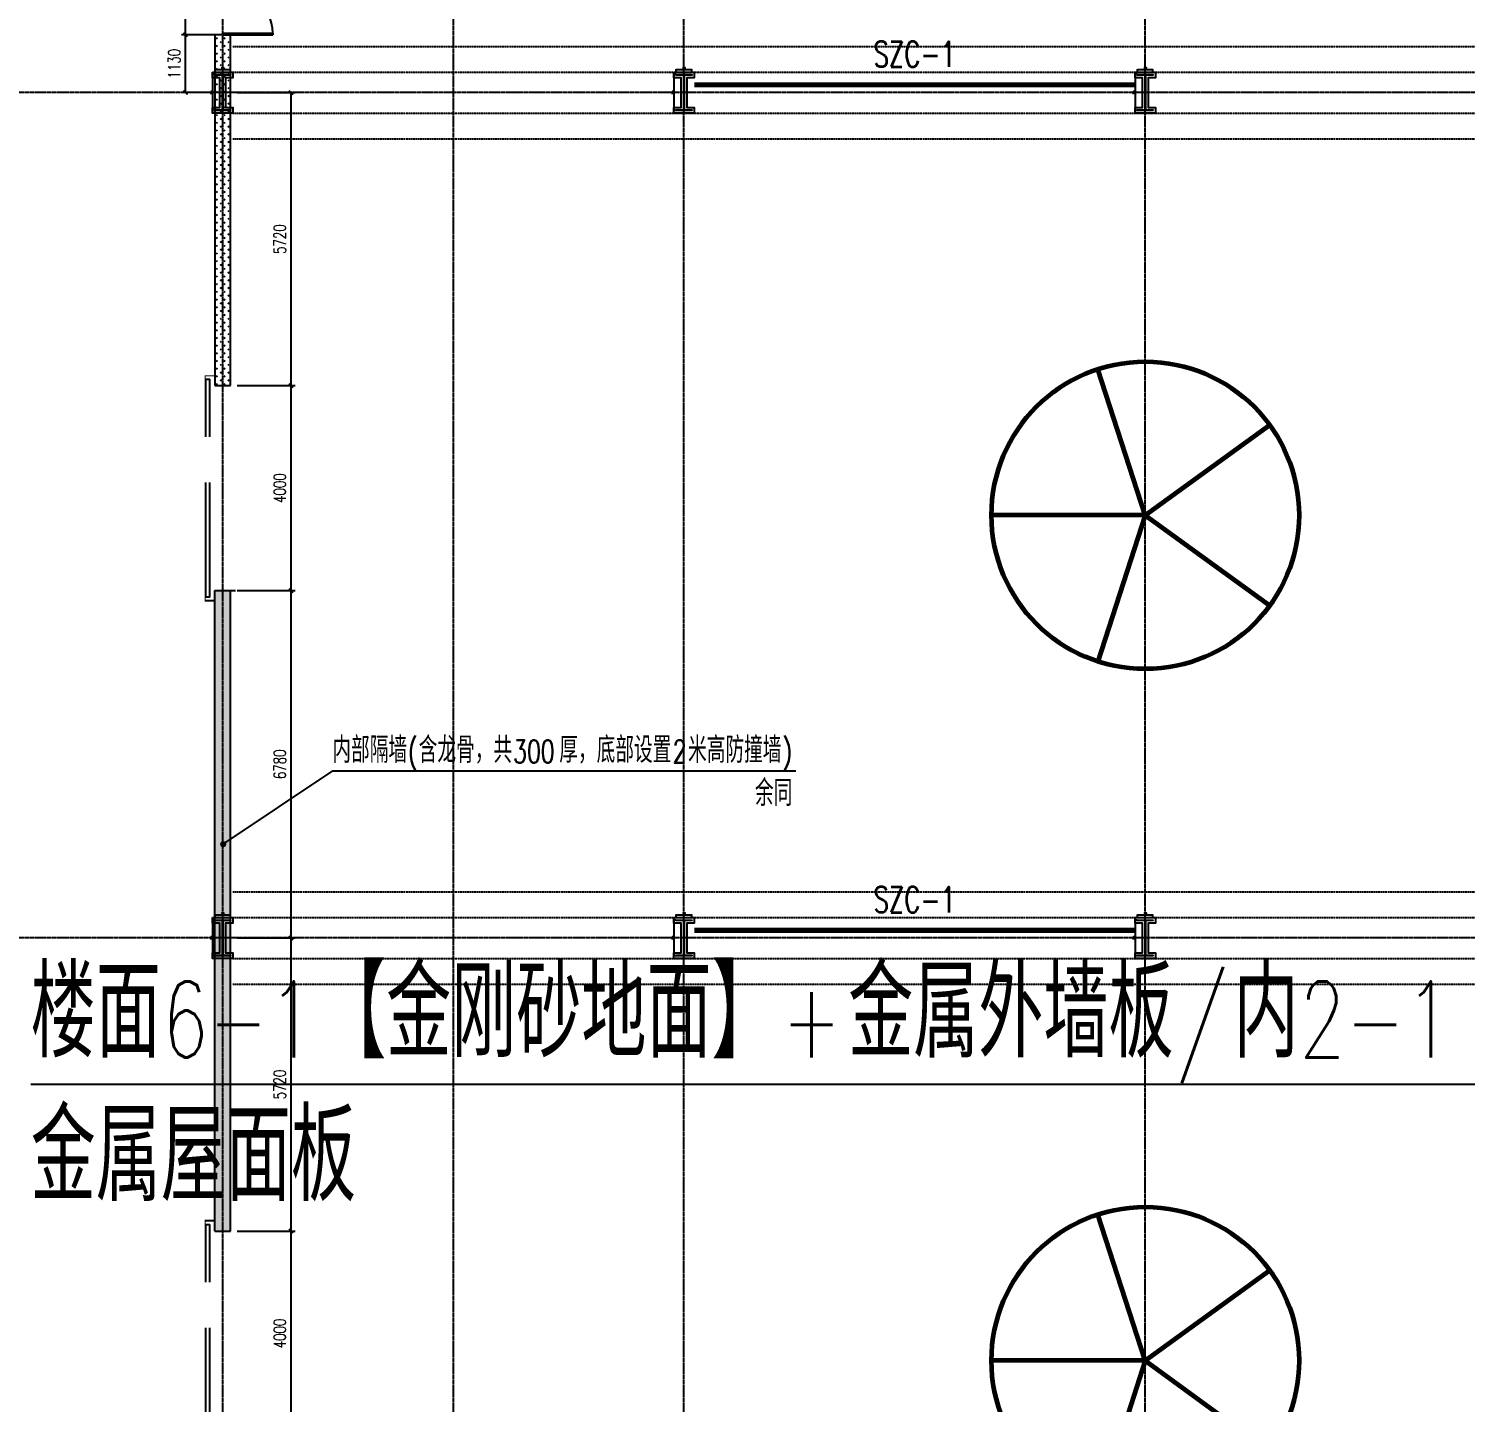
# Model space of a CAD drawing. Extents: x -954573 to 446329, y 489853 to 1226784.
# Drawn here: x -267638 to -239612, y 664007 to 690817 of the extents above; entities that cross this region are included whole.
import ezdxf
from ezdxf.enums import TextEntityAlignment as Align

# ---------------------------------------------------------------- set-up
doc = ezdxf.new("R2010")
doc.units = 0
doc.header["$LTSCALE"] = 10
doc.header["$MEASUREMENT"] = 0
for name, pattern in [('10平面$0$10平面$0$DASH', [0.35, 0.25, -0.1]), ('10平面$0$CENTER', [2, 1.25, -0.25, 0.25, -0.25]), ('10平面$0$DOTE', [2.42, 2, -0.2, 0.02, -0.2]), ('10平面$1$DASH', [0.35, 0.25, -0.1])]:
    doc.linetypes.add(name, pattern=pattern)
doc.layers.get('Defpoints').update_dxf_attribs({"color": 210})
for name, color, linetype in [('10平面$0$10平面$0$WINDOW', 8, 'Continuous'), ('10平面$0$A-AXIS-DOTE', 8, '10平面$0$DOTE'), ('10平面$0$A-AXIS-DP', 8, 'Continuous'), ('10平面$0$A-HATCH-2', 8, 'Continuous'), ('10平面$0$A-LIN-V', 8, 'Continuous'), ('10平面$0$A-SFCE', 8, 'Continuous'), ('10平面$0$A-WINDOW', 8, 'Continuous'), ('10平面$0$A-加建区域', 252, 'Continuous'), ('10平面$0$AS-COLN', 8, 'Continuous'), ('10平面$0$AS-WALL', 8, 'Continuous'), ('10平面$0$DIM_SYMB', 8, 'Continuous'), ('10平面$0$PUB_HATCH', 8, 'Continuous'), ('10平面$0$PUB_TEXT', 8, 'Continuous'), ('A-LIN-V', 9, 'Continuous'), ('建-引出', 3, 'Continuous')]:
    doc.layers.add(name, color=color, linetype=linetype)
doc.layers.add('10平面$0$THIN', color=7, linetype='Continuous', lineweight=0)
doc.layers.add('10平面$0$柱间支撑', color=6, linetype='10平面$0$CENTER', lineweight=0)
doc.styles.add('10平面$0$_TCH_DIM', font='SIMPLEX', dxfattribs={"bigfont": 'GBCBIG'})
doc.styles.add('10平面$0$_TCH_DIM_T3', font='SIMPLEX', dxfattribs={"width": 0.705882, "bigfont": 'GBCBIG'})
doc.styles.add('10平面$0$TSSD_Rein', font='tj-romans1.shx', dxfattribs={"width": 0.7, "bigfont": 'tj-hztxt.shx'})
doc.styles.add('A-STANDARD', font='SIMPLEX', dxfattribs={"bigfont": 'GBCBIG'})
doc.dimstyles.new('10平面$0$_TCH_ARCH&&10', dxfattribs={"dimtxt": 29.75, "dimasz": 10, "dimexe": 10, "dimexo": 10, "dimgap": 12.625, "dimtad": 1, "dimdec": 0, "dimzin": 0, "dimdsep": 46, "dimtxsty": '10平面$0$_TCH_DIM_T3', "dimblk": '10平面$0$_ArchTick', "dimcen": 0.09, "dimclrt": 7, "dimazin": 2, "dimtfac": 1, "dimtdec": 0, "dimtix": 1, "dimtmove": 2, "dimatfit": 3, "dimfxl": 0, "dimtolj": 1, "dimtzin": 0, "dimarcsym": 0})
doc.dimstyles.new('10平面$0$_TCH_ARCH&&80', dxfattribs={"dimtxt": 238, "dimasz": 80, "dimexe": 80, "dimexo": 80, "dimgap": 101, "dimtad": 1, "dimdec": 0, "dimzin": 0, "dimdsep": 46, "dimtxsty": '10平面$0$_TCH_DIM_T3', "dimblk": '10平面$0$_ArchTick', "dimcen": 0.09, "dimclrt": 7, "dimazin": 2, "dimtfac": 1, "dimtdec": 0, "dimtix": 1, "dimtmove": 2, "dimatfit": 3, "dimfxl": 0, "dimtolj": 1, "dimtzin": 0, "dimarcsym": 0})
pattern_1 = [(45, (25.49, 21.51), (-75.000002, 75.000002), [24, -82.06602]), (135, (192.46, 21.51), (-75.000002, -75.000002), [24, -82.06602])]

# ---------------------------------------------------------------- blocks, each defined once
blk = doc.blocks.new('10平面$0$dote')
at = {"layer": '10平面$0$A-AXIS-DOTE', "ltscale": 2}
for p, q in [((-43117.8, -169748.9), (-43117.8, -75950)), ((-38617.8, -169748.9), (-38617.8, -75950)), ((-34117.8, -169748.9), (-34117.8, -75950)), ((-25117.8, -169748.9), (-25117.8, -75950)), ((98696.4, -115250), (-75513.6, -115250)), ((98696.4, -131750), (-75513.6, -131750))]:
    blk.add_line(p, q, dxfattribs=at)
blk = doc.blocks.new('10平面$0$_ArchTick')
at = {"color": 0, "linetype": 'ByBlock', "const_width": 0.4}
blk.add_lwpolyline([(-0.5, -0.5), (0.5, 0.5)], dxfattribs=at)
blk = doc.blocks.new('*D3404')
at = {"layer": '10平面$0$A-AXIS-DP', "color": 0, "lineweight": -2}
for p, q in [((-195790, 766880), (-195790, 766929)), ((-195790, 766919), (-195490, 766919)), ((-195490, 766880), (-195490, 766929))]:
    blk.add_line(p, q, dxfattribs=at)
at = {"layer": 'Defpoints', "color": 0}
for p in [(-195790, 766870), (-195490, 766919), (-195490, 766870)]:
    blk.add_point(p, dxfattribs=at)
at = {"layer": '10平面$0$A-AXIS-DP', "color": 0, "lineweight": -2, "xscale": 10, "yscale": 10, "zscale": 10, "rotation": 180}
blk.add_blockref('10平面$0$_ArchTick', (-195790, 766919), dxfattribs=at)
at = {"layer": '10平面$0$A-AXIS-DP', "color": 0, "lineweight": -2, "xscale": 10, "yscale": 10, "zscale": 10}
blk.add_blockref('10平面$0$_ArchTick', (-195490, 766919), dxfattribs=at)
at = {"layer": '10平面$0$A-AXIS-DP', "color": 7, "insert": (-195640, 766946), "char_height": 29.8, "attachment_point": 5, "style": '10平面$0$_TCH_DIM_T3'}
blk.add_mtext('\\A1;300', dxfattribs=at)
blk = doc.blocks.new('*D3405')
at = {"layer": '10平面$0$A-AXIS-DP', "color": 0, "lineweight": -2}
for p, q in [((-195800, 766820), (-195841, 766820)), ((-195831, 766120), (-195831, 766820)), ((-195800, 766120), (-195841, 766120))]:
    blk.add_line(p, q, dxfattribs=at)
at = {"layer": 'Defpoints', "color": 0}
for p in [(-195831, 766820), (-195790, 766820), (-195790, 766120)]:
    blk.add_point(p, dxfattribs=at)
at = {"layer": '10平面$0$A-AXIS-DP', "color": 0, "lineweight": -2, "xscale": 10, "yscale": 10, "zscale": 10}
for p, rotation in [((-195831, 766820), 90), ((-195831, 766120), 270)]:
    blk.add_blockref('10平面$0$_ArchTick', p, dxfattribs=dict(at, rotation=rotation))
at = {"layer": '10平面$0$A-AXIS-DP', "color": 7, "insert": (-195859, 766470), "char_height": 29.8, "attachment_point": 5, "rotation": 90, "style": '10平面$0$_TCH_DIM_T3'}
blk.add_mtext('\\A1;700', dxfattribs=at)
blk = doc.blocks.new('10平面$0$w42343')
at = {"layer": '10平面$0$A-HATCH-2', "linetype": '10平面$1$DASH'}
for p, q in [((-263654.2, 690470), (-128354.2, 690470)), ((-263654.2, 689970), (-128354.2, 689970)), ((-263654.2, 689170), (-128354.2, 689170)), ((-263654.2, 688670), (-128354.2, 688670)), ((-263654.2, 673970), (-128354.2, 673970)), ((-263654.2, 673470), (-128354.2, 673470)), ((-263654.2, 672670), (-128354.2, 672670)), ((-263654.2, 672170), (-128354.2, 672170))]:
    blk.add_line(p, q, dxfattribs=at)
blk = doc.blocks.new('10平面$0$w4324324')
at = {"layer": '10平面$0$A-HATCH-2', "lineweight": 60}
for q in [(-1694760, 686605), (-1697614, 684532), (-1691907, 684532), (-1696524, 681178), (-1692997, 681178)]:
    blk.add_line((-1694760, 683605), q, dxfattribs=at)
blk.add_circle((-1694760, 683605), 3000, dxfattribs=at)
blk = doc.blocks.new('10平面$0$ner546')
at = {"layer": '10平面$0$A-LIN-V'}
for p in [(581780, 43256), (598280, 43256)]:
    blk.add_blockref('10平面$0$w4324324', p, dxfattribs=at)
blk = doc.blocks.new('10平面$0$23124232432')
at = {"layer": '10平面$0$柱间支撑', "const_width": 100}
for points in [[(-246054, 689720), (-254654, 689720)], [(-246054, 673220), (-254654, 673220)]]:
    blk.add_lwpolyline(points, dxfattribs=at)
at = {"layer": '10平面$0$THIN', "style": '10平面$0$TSSD_Rein', "width": 0.7}
for p in [(-250354, 689920), (-250354, 673420)]:
    blk.add_text('SZC-1', height=500, dxfattribs=at).set_placement(p, align=Align.BOTTOM_CENTER)
blk = doc.blocks.new('10平面$0$3333')
at = {"layer": '10平面$0$A-SFCE', "const_width": 20}
blk.add_lwpolyline([(-227064, 766320), (-227064, 766510), (-227244, 766510), (-227244, 766320)], dxfattribs=at)
blk = doc.blocks.new('10平面$0$34242343243')
at = {"layer": '10平面$0$A-LIN-V'}
for p, q in [((-263604, 690700), (-263704, 690700)), ((-264004, 679650), (-264204, 679650)), ((-264004, 667550), (-264204, 667550))]:
    blk.add_line(p, q, dxfattribs=at)
at = {"layer": '10平面$0$A-加建区域'}
blk.add_line((-263704, 679850), (-263604, 679850), dxfattribs=at)
at = {"layer": '10平面$0$A-SFCE'}
for p in [(-36950, -82470), (-36950, -98970)]:
    blk.add_blockref('10平面$0$3333', p, dxfattribs=at)
at = {"layer": '10平面$0$A-SFCE', "xscale": -1, "rotation": 180}
blk.add_blockref('10平面$0$3333', (-36950, 1446170), dxfattribs=at)
blk = doc.blocks.new('10平面$0$DOOR2DLIB$SYSLIB$00000123')
at = {"color": 0}
for p, q in [((0.475, -0.001), (0.475, 0.752)), ((0.475, 0.752), (0.5, 0.752)), ((0.5, -0.001), (0.5, 0.752)), ((-0.5, 0), (-0.5, 0.252)), ((-0.475, 0.252), (-0.5, 0.252)), ((-0.475, 0), (-0.475, 0.252)), ((-0.475, 0), (-0.5, 0)), ((0.475, -0.001), (0.5, -0.001))]:
    blk.add_line(p, q, dxfattribs=at)
for centre, radius, start, end in [((0.505, -0.002), 0.755, 92.2493, 179.7238), ((-0.501, 0.003), 0.251, 359.7899, 84.0974)]:
    blk.add_arc(centre, radius, start, end, dxfattribs=at)
blk = doc.blocks.new('10平面$0$10平面$0$$DorLib2D$00000126')
at = {"color": 0, "linetype": 'Continuous'}
for p, q in [((-0.532, 0.5), (-0.532, 0.9)), ((0.532, 0.9), (0.532, 0.5))]:
    blk.add_line(p, q, dxfattribs=at)
at = {"color": 0, "linetype": '10平面$0$10平面$0$DASH'}
for p, q in [((-0.532, 0.9), (0.532, 0.9)), ((-0.532, 0.5), (0.532, 0.5))]:
    blk.add_line(p, q, dxfattribs=at)
blk = doc.blocks.new('10平面$0$423432433333')
at = {"layer": '10平面$0$PUB_HATCH'}
h = blk.add_hatch(dxfattribs=at)
h.set_pattern_fill('石膏板', color=256, scale=30, style=0)
h.set_pattern_definition(pattern_1)
h.paths.add_polyline_path([(-261010, 683900), (-261010, 690750), (-261310, 690750), (-261310, 683900)])
h = blk.add_hatch(dxfattribs=at)
h.set_pattern_fill('石膏板', color=256, scale=30, style=0)
h.set_pattern_definition(pattern_1)
h.paths.add_polyline_path([(-261010, 667400), (-261010, 679900), (-261310, 679900), (-261310, 667400)])
at = {"layer": '10平面$0$AS-WALL'}
for p, q in [((-261010, 690750), (-261310, 690750)), ((-261310, 690750), (-261310, 683900)), ((-261010, 683900), (-261010, 690750)), ((-261310, 683900), (-261010, 683900)), ((-261310, 667400), (-261310, 679900)), ((-261310, 679900), (-261010, 679900)), ((-261010, 667400), (-261010, 679900)), ((-261310, 667400), (-261010, 667400))]:
    blk.add_line(p, q, dxfattribs=at)
at = {"layer": '10平面$0$10平面$0$WINDOW'}
for name, p, xscale, yscale, zscale, rotation in [('10平面$0$DOOR2DLIB$SYSLIB$00000123', (-261160, 691400), -1300, -1300, 300, 90.00000000093479), ('10平面$0$10平面$0$$DorLib2D$00000126', (-261310, 681900), -4000, -200, 200, 269.9999999997814), ('10平面$0$10平面$0$$DorLib2D$00000126', (-261310, 665400), -4000, -200, 200, 269.9999999997814)]:
    blk.add_blockref(name, p, dxfattribs=dict(at, xscale=xscale, yscale=yscale, zscale=zscale, rotation=rotation))
blk = doc.blocks.new('*D3922')
at = {"layer": '10平面$0$A-AXIS-DP', "color": 0, "lineweight": -2}
for p, q in [((-263574, 689570), (-262440, 689570)), ((-262520, 683850), (-262520, 689570)), ((-263574, 683850), (-262440, 683850))]:
    blk.add_line(p, q, dxfattribs=at)
at = {"layer": 'Defpoints', "color": 0}
for p in [(-263654, 689570), (-262520, 689570), (-263654, 683850)]:
    blk.add_point(p, dxfattribs=at)
at = {"layer": '10平面$0$A-AXIS-DP', "color": 0, "lineweight": -2, "xscale": 80, "yscale": 80, "zscale": 80}
for p, rotation in [((-262520, 689570), 90), ((-262520, 683850), 270)]:
    blk.add_blockref('10平面$0$_ArchTick', p, dxfattribs=dict(at, rotation=rotation))
at = {"layer": '10平面$0$A-AXIS-DP', "color": 7, "insert": (-262740, 686710), "char_height": 238, "attachment_point": 5, "rotation": 90, "style": '10平面$0$_TCH_DIM_T3'}
blk.add_mtext('\\A1;5720', dxfattribs=at)
blk = doc.blocks.new('*D3923')
at = {"layer": '10平面$0$A-AXIS-DP', "color": 0, "lineweight": -2}
for p, q in [((-263574, 683850), (-262440, 683850)), ((-262520, 679850), (-262520, 683850)), ((-263574, 679850), (-262440, 679850))]:
    blk.add_line(p, q, dxfattribs=at)
at = {"layer": 'Defpoints', "color": 0}
for p in [(-263654, 683850), (-262520, 683850), (-263654, 679850)]:
    blk.add_point(p, dxfattribs=at)
at = {"layer": '10平面$0$A-AXIS-DP', "color": 0, "lineweight": -2, "xscale": 80, "yscale": 80, "zscale": 80}
for p, rotation in [((-262520, 683850), 90), ((-262520, 679850), 270)]:
    blk.add_blockref('10平面$0$_ArchTick', p, dxfattribs=dict(at, rotation=rotation))
at = {"layer": '10平面$0$A-AXIS-DP', "color": 7, "insert": (-262740, 681850), "char_height": 238, "attachment_point": 5, "rotation": 90, "style": '10平面$0$_TCH_DIM_T3'}
blk.add_mtext('\\A1;4000', dxfattribs=at)
blk = doc.blocks.new('*D3924')
at = {"layer": '10平面$0$A-AXIS-DP', "color": 0, "lineweight": -2}
for p, q in [((-263574, 679850), (-262440, 679850)), ((-262520, 673070), (-262520, 679850)), ((-263574, 673070), (-262440, 673070))]:
    blk.add_line(p, q, dxfattribs=at)
at = {"layer": 'Defpoints', "color": 0}
for p in [(-263654, 679850), (-262520, 679850), (-263654, 673070)]:
    blk.add_point(p, dxfattribs=at)
at = {"layer": '10平面$0$A-AXIS-DP', "color": 0, "lineweight": -2, "xscale": 80, "yscale": 80, "zscale": 80}
for p, rotation in [((-262520, 679850), 90), ((-262520, 673070), 270)]:
    blk.add_blockref('10平面$0$_ArchTick', p, dxfattribs=dict(at, rotation=rotation))
at = {"layer": '10平面$0$A-AXIS-DP', "color": 7, "insert": (-262740, 676460), "char_height": 238, "attachment_point": 5, "rotation": 90, "style": '10平面$0$_TCH_DIM_T3'}
blk.add_mtext('\\A1;6780', dxfattribs=at)
blk = doc.blocks.new('*D3925')
at = {"layer": '10平面$0$A-AXIS-DP', "color": 0, "lineweight": -2}
for p, q in [((-263574, 673070), (-262440, 673070)), ((-262520, 667350), (-262520, 673070)), ((-263574, 667350), (-262440, 667350))]:
    blk.add_line(p, q, dxfattribs=at)
at = {"layer": 'Defpoints', "color": 0}
for p in [(-263654, 673070), (-262520, 673070), (-263654, 667350)]:
    blk.add_point(p, dxfattribs=at)
at = {"layer": '10平面$0$A-AXIS-DP', "color": 0, "lineweight": -2, "xscale": 80, "yscale": 80, "zscale": 80}
for p, rotation in [((-262520, 673070), 90), ((-262520, 667350), 270)]:
    blk.add_blockref('10平面$0$_ArchTick', p, dxfattribs=dict(at, rotation=rotation))
at = {"layer": '10平面$0$A-AXIS-DP', "color": 7, "insert": (-262740, 670210), "char_height": 238, "attachment_point": 5, "rotation": 90, "style": '10平面$0$_TCH_DIM_T3'}
blk.add_mtext('\\A1;5720', dxfattribs=at)
blk = doc.blocks.new('*D3926')
at = {"layer": '10平面$0$A-AXIS-DP', "color": 0, "lineweight": -2}
for p, q in [((-263574, 667350), (-262440, 667350)), ((-262520, 663350), (-262520, 667350)), ((-263574, 663350), (-262440, 663350))]:
    blk.add_line(p, q, dxfattribs=at)
at = {"layer": 'Defpoints', "color": 0}
for p in [(-263654, 667350), (-262520, 667350), (-263654, 663350)]:
    blk.add_point(p, dxfattribs=at)
at = {"layer": '10平面$0$A-AXIS-DP', "color": 0, "lineweight": -2, "xscale": 80, "yscale": 80, "zscale": 80}
for p, rotation in [((-262520, 667350), 90), ((-262520, 663350), 270)]:
    blk.add_blockref('10平面$0$_ArchTick', p, dxfattribs=dict(at, rotation=rotation))
at = {"layer": '10平面$0$A-AXIS-DP', "color": 7, "insert": (-262740, 665350), "char_height": 238, "attachment_point": 5, "rotation": 90, "style": '10平面$0$_TCH_DIM_T3'}
blk.add_mtext('\\A1;4000', dxfattribs=at)
blk = doc.blocks.new('*D3933')
at = {"layer": '10平面$0$A-AXIS-DP', "color": 0, "lineweight": -2}
for p, q in [((-263934, 690700), (-264660, 690700)), ((-264580, 689570), (-264580, 690700)), ((-263934, 689570), (-264660, 689570))]:
    blk.add_line(p, q, dxfattribs=at)
at = {"layer": 'Defpoints', "color": 0}
for p in [(-264580, 690700), (-263854, 690700), (-263854, 689570)]:
    blk.add_point(p, dxfattribs=at)
at = {"layer": '10平面$0$A-AXIS-DP', "color": 0, "lineweight": -2, "xscale": 80, "yscale": 80, "zscale": 80}
for p, rotation in [((-264580, 690700), 90), ((-264580, 689570), 270)]:
    blk.add_blockref('10平面$0$_ArchTick', p, dxfattribs=dict(at, rotation=rotation))
at = {"layer": '10平面$0$A-AXIS-DP', "color": 7, "insert": (-264800, 690135), "char_height": 238, "attachment_point": 5, "rotation": 90, "style": '10平面$0$_TCH_DIM_T3'}
blk.add_mtext('\\A1;1130', dxfattribs=at)
blk = doc.blocks.new('*D3934')
at = {"layer": '10平面$0$A-AXIS-DP', "color": 0, "lineweight": -2}
for p, q in [((-263934, 692000), (-264660, 692000)), ((-264580, 690700), (-264580, 692000)), ((-263934, 690700), (-264660, 690700))]:
    blk.add_line(p, q, dxfattribs=at)
at = {"layer": 'Defpoints', "color": 0}
for p in [(-264580, 692000), (-263854, 692000), (-263854, 690700)]:
    blk.add_point(p, dxfattribs=at)
at = {"layer": '10平面$0$A-AXIS-DP', "color": 0, "lineweight": -2, "xscale": 80, "yscale": 80, "zscale": 80}
for p, rotation in [((-264580, 692000), 90), ((-264580, 690700), 270)]:
    blk.add_blockref('10平面$0$_ArchTick', p, dxfattribs=dict(at, rotation=rotation))
at = {"layer": '10平面$0$A-AXIS-DP', "color": 7, "insert": (-264800, 691350), "char_height": 238, "attachment_point": 5, "rotation": 90, "style": '10平面$0$_TCH_DIM_T3'}
blk.add_mtext('\\A1;1300', dxfattribs=at)
blk = doc.blocks.new('10平面$0$nt66')
at = {"layer": '10平面$0$A-HATCH-2'}
blk.add_lwpolyline([(-195840, 766870), (-195440, 766870), (-195440, 766758), (-195586, 766758), (-195586, 766182), (-195440, 766182), (-195440, 766070), (-195840, 766070), (-195840, 766182), (-195694, 766182), (-195694, 766758), (-195840, 766758)], close=True, dxfattribs=at)
at = {"layer": '10平面$0$AS-COLN'}
blk.add_lwpolyline([(-195790, 766820), (-195490, 766820), (-195490, 766808), (-195636, 766808), (-195636, 766132), (-195490, 766132), (-195490, 766120), (-195790, 766120), (-195790, 766132), (-195644, 766132), (-195644, 766808), (-195790, 766808)], close=True, dxfattribs=at)
at = {"layer": '10平面$0$A-AXIS-DP'}
for p1, p2, distance, picture, middle in [((-195790, 766120), (-195790, 766820), 41.2, '*D3405', (-195858.7, 766470)), ((-195790, 766870), (-195490, 766870), 48.8, '*D3404', (-195640, 766946.2))]:
    dim = blk.add_aligned_dim(p1=p1, p2=p2, distance=distance, dimstyle='10平面$0$_TCH_ARCH&&10', dxfattribs=at)
    dim.commit()
    dim.dimension.update_dxf_attribs({"geometry": picture, "text_midpoint": middle})
blk = doc.blocks.new('10平面$0$33333')
for p in [(-68214, -76900), (-59214, -76900), (-50214, -76900), (-68214, -93400), (-59214, -93400), (-50214, -93400)]:
    blk.add_blockref('10平面$0$nt66', p)
blk = doc.blocks.new('10平面')
at = {"layer": '10平面$0$DIM_SYMB'}
for p, q in [((-263844.2, 674900), (-261704.2, 676330)), ((-263844.2, 674900), (-261704.2, 676330)), ((-261704.2, 676330), (-252670, 676330))]:
    blk.add_line(p, q, dxfattribs=at)
at = {"layer": '10平面$0$DIM_SYMB', "const_width": 60}
blk.add_lwpolyline([(-263869.1, 674883.3, 1), (-263819.2, 674916.7, 1)], format="xyb", close=True, dxfattribs=at)
blk.add_lwpolyline([(-263869.1, 674883.3, 1), (-263819.2, 674916.7, 1)], format="xyb", close=True, dxfattribs=at)
at = {"layer": '10平面$0$A-LIN-V', "rotation": 90.00000000000001}
blk.add_blockref('10平面$0$ner546', (481006.5, 1777800), dxfattribs=at)
at = {"layer": '10平面$0$A-WINDOW'}
for name in ['10平面$0$33333', '10平面$0$w42343']:
    blk.add_blockref(name, (0, 0), dxfattribs=at)
at = {"layer": '10平面$0$A-加建区域'}
blk.add_blockref('10平面$0$423432433333', (-2694.2, -50), dxfattribs=at)
at = {"layer": '10平面$0$AS-WALL'}
blk.add_blockref('10平面$0$dote', (-220736.4, 804820), dxfattribs=at)
at = {"layer": '10平面$0$DIM_SYMB'}
blk.add_blockref('10平面$0$34242343243', (0, 0), dxfattribs=at)
at = {"layer": '10平面$0$柱间支撑'}
blk.add_blockref('10平面$0$23124232432', (0, 0), dxfattribs=at)
at = {"layer": '10平面$0$PUB_TEXT', "style": '10平面$0$_TCH_DIM'}
for s, p in [('内部隔墙', (-261714.8, 676487.5)), ('含龙骨，共', (-260030.4, 676487.5)), ('厚，底部设置', (-257287.3, 676487.5)), ('米高防撞墙', (-254775.6, 676487.5)), ('余同', (-253469.8, 675647.5))]:
    blk.add_text(s, height=506.38, dxfattribs=at).set_placement(p)
at = {"layer": '10平面$0$PUB_TEXT', "style": '10平面$0$_TCH_DIM', "width": 0.705882}
for s, height, p in [('(', 446.2, (-260240.4, 676487.5)), ('300', 446.25, (-258187.3, 676487.5)), ('2', 446.2, (-255075.6, 676487.5)), (')', 446.2, (-252932.5, 676487.5))]:
    blk.add_text(s, height=height, dxfattribs=at).set_placement(p)
at = {"layer": '10平面$0$A-AXIS-DP'}
for p1, p2, distance, picture, middle in [((-263854.2, 690700), (-263854.2, 692000), 725.8, '*D3934', (-264800, 691350)), ((-263854.2, 689570), (-263854.2, 690700), 725.8, '*D3933', (-264800, 690135)), ((-263654.2, 683850), (-263654.2, 689570), -1134.2, '*D3922', (-262740, 686710)), ((-263654.2, 679850), (-263654.2, 683850), -1134.2, '*D3923', (-262740, 681850)), ((-263654.2, 673070), (-263654.2, 679850), -1134.2, '*D3924', (-262740, 676460)), ((-263654.2, 667350), (-263654.2, 673070), -1134.2, '*D3925', (-262740, 670210)), ((-263654.2, 663350), (-263654.2, 667350), -1134.2, '*D3926', (-262740, 665350))]:
    dim = blk.add_aligned_dim(p1=p1, p2=p2, distance=distance, dimstyle='10平面$0$_TCH_ARCH&&80', dxfattribs=at)
    dim.commit()
    dim.dimension.update_dxf_attribs({"geometry": picture, "text_midpoint": middle})

msp = doc.modelspace()

# ---------------------------------------------------------------- block references
at = {"layer": 'A-LIN-V'}
msp.add_blockref('10平面', (0, 0), dxfattribs=at)

# ---------------------------------------------------------------- next in the draw order: linework, layer by layer
at = {"layer": '建-引出'}
msp.add_line((-230160, 670210), (-267600, 670210), dxfattribs=at)

# ---------------------------------------------------------------- next in the draw order: texts
at = {"layer": '建-引出', "color": 7, "style": 'A-STANDARD'}
for s, height, p in [('楼面', 1762.96, (-267600, 670735)), ('【金刚砂地面】', 1762.96, (-261933.3, 670735)), ('金属外墙板', 1762.96, (-251650, 670735)), ('内', 1763, (-244133.3, 670735)), ('金属屋面板', 1762.96, (-267600, 667935))]:
    msp.add_text(s, height=height, dxfattribs=at).set_placement(p)
at = {"layer": '建-引出', "color": 7, "style": 'A-STANDARD', "width": 0.705882}
for s, p in [('/', (-245233.3, 670735)), ('6-1', (-265033.3, 670735)), ('2-1', (-242850, 670735)), ('+', (-252950, 670735))]:
    msp.add_text(s, height=1487.5, dxfattribs=at).set_placement(p)

doc.saveas('drawing.dxf')
